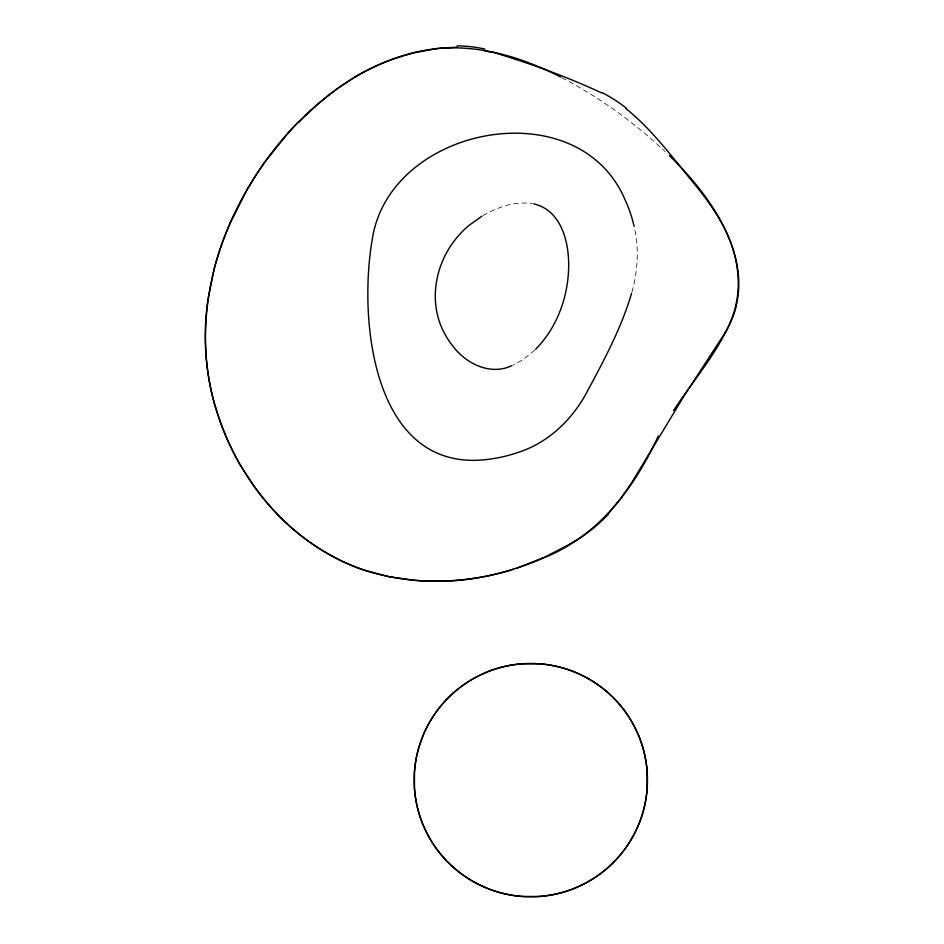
<?xml version="1.0" encoding="UTF-8"?>
<svg xmlns="http://www.w3.org/2000/svg" width="944" height="944" viewBox="0 0 944 944"><rect width="100%" height="100%" fill="white"/><g stroke="black" fill="none" stroke-linecap="round" stroke-linejoin="round"><path stroke-width="0.71" stroke-dasharray="4.72 3.54" d="M631.925 292.133C637.637 271.27 639.218 249.027 634.439 227.811M534.693 350.141L523.342 359.511L513.265 365.116M482.95 215.574C497.712 207.066 515.058 201.025 532.263 203.633M561.916 77.715C599.523 97.421 634.309 122.508 665.213 151.606"/><path stroke-width="1.42" d="M647.147 788.7L647.147 771.578M207.869 299.932L214.182 268.603A307.319 307.225 -74.9 0 1 230.218 223.221M631.571 293.36C621.187 328.536 603.617 361.045 586.33 393.223C571.439 420.576 547.378 443.338 517.241 452.707A139.299 139.299 0 0 1 493.677 458.524C371.7 479.328 356.572 316.028 373.635 231.976C397.754 124.266 579.026 91.816 625.011 199.668A134.19 134.19 0 0 1 632.421 219.61L634.156 226.43M230.159 223.185L247.883 188.104M658.287 435.986C634.356 488.39 597.54 537.089 541.962 558.6C487.257 582.519 423.868 588.808 366.473 570.872C312.169 553.231 267.341 512.58 239.351 463.362A263.718 263.718 0 0 1 216.447 410.144C195.727 344.584 205.627 272.379 235.563 211.267A340.454 340.454 0 0 1 276.474 146.627C311.402 103.687 357.304 67.555 411.49 53.159A169.224 169.224 0 0 1 453.793 47.861C491.222 48.002 527.613 60.038 560.618 77.03M725.464 332.146L683.22 397.306L631.465 483.021L620.42 499.034L608.019 514.043M673.568 410.546C693.616 379.641 718.962 351.593 732.426 316.854C754.303 256.025 710.985 196.234 669.461 155.642M263.482 163.76L287.708 133.505M535.602 349.256C549.691 335.167 559.285 316.972 564.394 297.797A130.331 130.331 0 0 0 568.394 273.253C570.282 247.116 563.509 210.76 533.702 203.845M335.568 89.715L354.472 77.125A207.586 207.232 -31.1 0 1 392.798 59.248L405.365 55.212M481.794 216.247L468.72 225.64A96.076 96.076 0 0 0 445.792 254.207C435.963 272.958 432.505 295.224 437.697 315.874A77.408 77.408 0 0 0 444.164 332.807L446.123 336.324A82.116 82.116 0 0 0 453.002 346.271C466.253 363.853 490.573 375.854 511.967 365.611M569.975 544.11L543.98 557.479L516.604 568.182M513.501 569.197C491.93 576.1 469.439 580.147 446.807 581.067A253.275 253.275 0 0 1 414.463 580.312L388.893 576.666L364.089 570.152A186.228 186.192 20.5 0 1 349.233 564.477L343.427 561.881M457.073 47.2L438.087 48.356L415.1 52.616A230.832 227.634 -15.7 0 0 405.389 55.295M490.963 51.672C528.687 62.918 565.975 76.287 601.647 92.925M625.719 108.43C651.537 129.092 671.314 155.925 692.164 181.295C713.605 207.055 733.618 236.248 737.83 270.338A94.542 94.53 77.8 0 1 735.529 308.393M240.508 465.404L254.384 486.667A277.524 277.442 52.9 0 0 262.078 496.804A253.027 253.016 0 0 0 278.775 515.837A217.403 217.391 42.4 0 0 297.478 532.947A224.625 224.625 0 0 0 343.415 561.904M647.171 771.578A119.971 119.971 0 0 0 643.973 751.79A116.383 116.383 79.2 0 0 638.628 735.529M572.725 671.361A116.336 116.336 0 0 1 638.533 735.565M572.76 671.267A116.407 116.407 23.9 0 0 556.382 666.358A119.994 119.971 11.6 0 0 539.378 663.797L522.256 663.797A119.971 119.971 0 0 0 502.468 666.983A116.407 116.395 -10.9 0 0 486.207 672.329M486.254 672.423A116.336 116.336 0 0 0 422.039 738.232A116.407 116.395 -66.1 0 0 417.036 754.563A119.982 119.959 -78.4 0 0 414.475 771.578L414.487 788.7A119.982 119.982 0 0 0 417.661 808.489A116.407 116.395 79.1 0 0 423.006 824.749A116.336 116.336 0 0 0 488.909 888.906M505.252 893.921A116.407 116.395 23.9 0 1 488.874 889M505.252 893.933A119.971 119.959 11.6 0 0 522.256 896.481L539.378 896.47A119.994 119.994 0 0 0 559.167 893.284A116.419 116.407 -10.9 0 0 575.427 887.95M639.595 822.047A116.336 116.336 0 0 1 575.38 887.844M639.678 822.082A116.383 116.383 -66.2 0 0 644.599 805.704A119.971 119.947 -78.5 0 0 647.159 788.7M608.29 514.303A158.922 158.462 -36 0 1 575.569 540.829M575.462 540.664A223.905 223.445 -24.7 0 1 569.916 544.027M240.496 465.416A254.715 254.691 63.9 0 1 223.87 431.196A274.551 274.539 71.3 0 1 215.515 407.147M215.397 407.183A253.665 253.653 0 0 1 207.904 299.944M248.119 188.245A308.487 307.425 -57.2 0 1 263.718 163.926M287.66 133.458A349.705 349.351 -45.8 0 1 298.764 121.658M299.095 121.977A311.815 311.367 -45.9 0 1 335.698 89.892M457.085 45.89A134.331 132.066 4.6 0 1 484.956 49.053M484.579 50.775A168.256 166.604 -1.4 0 1 490.833 52.215M601.883 92.465A150.816 146.792 36.3 0 1 626.073 107.97M735.695 308.452A118.519 118.507 -84.1 0 1 725.641 332.241M472.496 881.153A116.643 116.643 0 0 0 647.466 780.133A116.643 116.643 0 0 0 472.496 679.114A116.643 116.643 0 0 0 472.496 881.153"/></g></svg>
